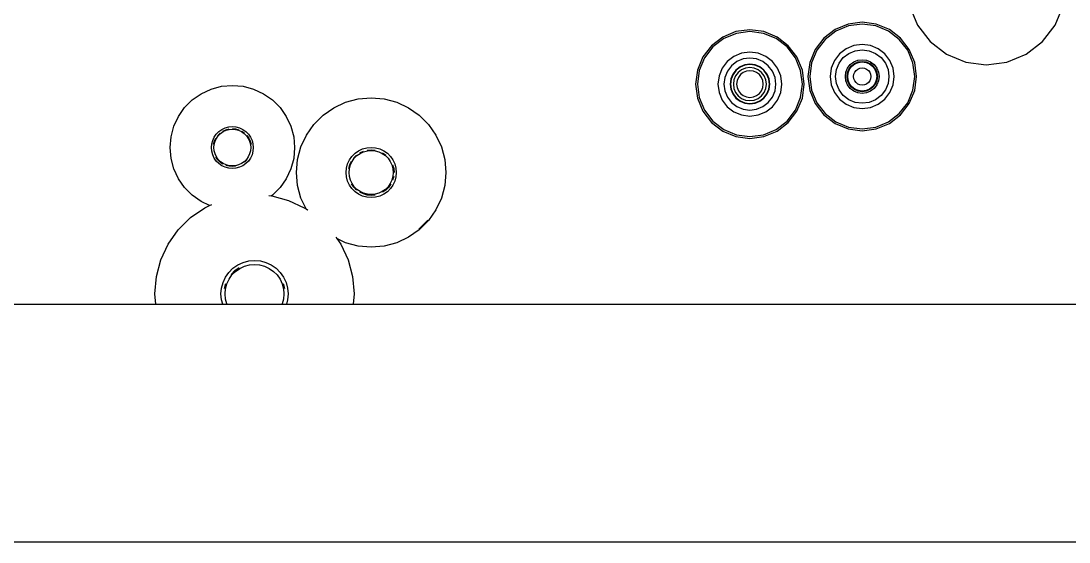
# Model space of a CAD drawing. Header units: metres. Extents: x 217 to 1422, y -179 to 129.
# Drawn here: x 470.25 to 470.911, y 60.203 to 60.531 of the extents above; entities that cross this region are included whole.
import ezdxf

# ---------------------------------------------------------------- set-up
doc = ezdxf.new("R2010")
doc.units = ezdxf.units.M
doc.header["$LTSCALE"] = 0.5
doc.header["$MEASUREMENT"] = 0
doc.layers.add('+1', color=255, linetype='Continuous')

# ---------------------------------------------------------------- blocks, each defined once
blk = doc.blocks.new('Chemistry Lab table pl')
at = {"layer": '+1', "transparency": 33554687}
for p, q in [((5.85081, 4.17344), (6.7519, 4.17344)), ((6.43554, 4.02344), (5.85081, 4.02344)), ((6.43498, 4.01699), (6.43554, 4.02344)), ((6.4777, 4.02344), (6.43554, 4.02344)), ((6.47696, 4.02066), (6.4777, 4.02344)), ((6.48036, 4.02344), (6.4777, 4.02344)), ((6.47948, 4.02022), (6.48032, 4.02334)), ((6.48032, 4.02334), (6.48036, 4.02344)), ((6.51516, 4.02344), (6.48036, 4.02344)), ((6.51516, 4.02344), (6.5152, 4.02334)), ((6.51781, 4.02344), (6.51516, 4.02344)), ((6.5152, 4.02334), (6.51604, 4.02022)), ((6.51781, 4.02344), (6.51856, 4.02066)), ((6.55998, 4.02344), (6.51781, 4.02344)), ((6.55998, 4.02344), (6.56054, 4.01699)), ((6.7519, 4.02344), (6.55998, 4.02344)), ((6.43593, 4.00609), (6.43498, 4.01699)), ((6.47664, 4.01699), (6.47696, 4.02066)), ((6.47696, 4.01333), (6.47664, 4.01699)), ((6.4792, 4.01699), (6.47948, 4.02022)), ((6.47948, 4.01377), (6.4792, 4.01699)), ((6.51604, 4.02022), (6.51632, 4.01699)), ((6.51632, 4.01699), (6.51604, 4.01377)), ((6.51856, 4.02066), (6.51888, 4.01699)), ((6.51888, 4.01699), (6.51856, 4.01333)), ((6.56054, 4.01699), (6.55959, 4.00609)), ((6.47791, 4.00977), (6.47696, 4.01333)), ((6.47947, 4.00643), (6.47791, 4.00977)), ((6.47972, 4.01043), (6.47885, 4.01366)), ((6.48032, 4.01065), (6.47948, 4.01377)), ((6.48169, 4.00771), (6.48032, 4.01065)), ((6.5152, 4.01065), (6.51383, 4.00771)), ((6.51604, 4.01377), (6.5152, 4.01065)), ((6.51667, 4.01366), (6.5158, 4.01043)), ((6.51761, 4.00977), (6.51605, 4.00643)), ((6.51856, 4.01333), (6.51761, 4.00977)), ((6.43876, 3.99552), (6.43593, 4.00609)), ((6.48158, 4.00342), (6.47947, 4.00643)), ((6.48418, 4.00081), (6.48158, 4.00342)), ((6.48354, 4.00506), (6.48169, 4.00771)), ((6.48583, 4.00278), (6.48354, 4.00506)), ((6.48848, 4.00092), (6.48583, 4.00278)), ((6.50969, 4.00278), (6.50704, 4.00092)), ((6.51198, 4.00506), (6.50969, 4.00278)), ((6.51247, 4.00465), (6.5101, 4.00229)), ((6.51394, 4.00342), (6.51134, 4.00081)), ((6.51383, 4.00771), (6.51198, 4.00506)), ((6.51605, 4.00643), (6.51394, 4.00342)), ((6.55959, 4.00609), (6.55676, 3.99552)), ((6.4872, 3.9987), (6.48418, 4.00081)), ((6.49054, 3.99715), (6.4872, 3.9987)), ((6.49141, 3.99955), (6.48848, 4.00092)), ((6.49409, 3.99619), (6.49054, 3.99715)), ((6.49454, 3.99872), (6.49141, 3.99955)), ((6.49776, 3.99587), (6.49409, 3.99619)), ((6.49776, 3.99843), (6.49454, 3.99872)), ((6.50098, 3.99872), (6.49776, 3.99843)), ((6.50143, 3.99619), (6.49776, 3.99587)), ((6.50411, 3.99955), (6.50098, 3.99872)), ((6.50498, 3.99715), (6.50143, 3.99619)), ((6.50704, 4.00092), (6.50411, 3.99955)), ((6.50832, 3.9987), (6.50498, 3.99715)), ((6.5101, 4.00229), (6.50736, 4.00037)), ((6.51134, 4.00081), (6.50832, 3.9987)), ((6.44339, 3.9856), (6.43876, 3.99552)), ((6.55676, 3.99552), (6.55213, 3.9856)), ((6.40069, 3.98122), (6.40813, 3.98469)), ((6.40813, 3.98469), (6.41605, 3.98682)), ((6.41605, 3.98682), (6.42423, 3.98753)), ((6.42423, 3.98753), (6.43241, 3.98682)), ((6.43241, 3.98682), (6.44033, 3.98469)), ((6.44033, 3.98469), (6.44581, 3.98214)), ((6.44581, 3.98214), (6.44339, 3.9856)), ((6.55213, 3.9856), (6.54585, 3.97664)), ((6.38816, 3.97071), (6.39396, 3.97652)), ((6.38853, 3.9704), (6.39427, 3.97615)), ((6.39396, 3.97652), (6.40069, 3.98122)), ((6.44651, 3.98114), (6.44581, 3.98214)), ((6.54585, 3.97664), (6.53812, 3.9689)), ((6.38345, 3.96399), (6.38816, 3.97071)), ((6.37998, 3.95655), (6.38345, 3.96399)), ((6.46443, 3.96398), (6.46412, 3.96419)), ((6.46443, 3.96398), (6.46459, 3.96375)), ((6.4653, 3.96337), (6.46443, 3.96398)), ((6.4653, 3.96337), (6.46848, 3.95655)), ((6.46637, 3.96262), (6.4653, 3.96337)), ((6.53812, 3.9689), (6.52915, 3.96262)), ((6.37786, 3.94862), (6.37998, 3.95655)), ((6.42148, 3.95605), (6.42423, 3.95629)), ((6.42423, 3.95629), (6.42698, 3.95605)), ((6.47629, 3.958), (6.46637, 3.96262)), ((6.46848, 3.95655), (6.4706, 3.94862)), ((6.48686, 3.95516), (6.47629, 3.958)), ((6.52606, 3.96118), (6.52468, 3.96054)), ((6.52915, 3.96262), (6.52606, 3.96118)), ((6.52606, 3.96118), (6.53134, 3.95872)), ((6.53134, 3.95872), (6.53695, 3.9548)), ((6.41051, 3.94837), (6.4121, 3.95063)), ((6.41176, 3.94765), (6.4132, 3.9497)), ((6.4121, 3.95063), (6.41405, 3.95258)), ((6.4132, 3.9497), (6.41497, 3.95148)), ((6.41357, 3.94939), (6.41528, 3.95111)), ((6.41405, 3.95258), (6.41631, 3.95416)), ((6.41497, 3.95148), (6.41703, 3.95292)), ((6.41528, 3.95111), (6.41727, 3.9525)), ((6.41631, 3.95416), (6.41881, 3.95533)), ((6.41727, 3.9525), (6.41947, 3.95353)), ((6.41881, 3.95533), (6.42148, 3.95605)), ((6.41947, 3.95353), (6.42181, 3.95415)), ((6.42173, 3.95463), (6.42423, 3.95485)), ((6.42181, 3.95415), (6.42423, 3.95437)), ((6.42423, 3.95485), (6.42673, 3.95463)), ((6.42423, 3.95437), (6.42665, 3.95415)), ((6.42665, 3.95415), (6.42899, 3.95353)), ((6.42673, 3.95463), (6.42916, 3.95398)), ((6.42698, 3.95605), (6.42965, 3.95533)), ((6.42899, 3.95353), (6.43119, 3.9525)), ((6.42916, 3.95398), (6.43143, 3.95292)), ((6.42965, 3.95533), (6.43215, 3.95416)), ((6.43119, 3.9525), (6.43318, 3.95111)), ((6.43215, 3.95416), (6.43441, 3.95258)), ((6.43318, 3.95111), (6.43489, 3.94939)), ((6.43349, 3.95148), (6.43526, 3.9497)), ((6.43441, 3.95258), (6.43636, 3.95063)), ((6.43526, 3.9497), (6.4367, 3.94765)), ((6.43636, 3.95063), (6.43795, 3.94837)), ((6.47774, 3.94436), (6.48166, 3.94996)), ((6.48166, 3.94996), (6.4865, 3.9548)), ((6.4865, 3.9548), (6.48701, 3.95515)), ((6.48701, 3.95515), (6.48686, 3.95516)), ((6.4888, 3.95499), (6.48701, 3.95515)), ((6.53695, 3.9548), (6.54178, 3.94996)), ((6.54178, 3.94996), (6.5457, 3.94436)), ((6.37714, 3.94045), (6.37786, 3.94862)), ((6.40839, 3.94045), (6.40863, 3.9432)), ((6.40863, 3.9432), (6.40935, 3.94586)), ((6.40935, 3.94586), (6.41051, 3.94837)), ((6.41005, 3.94295), (6.4107, 3.94537)), ((6.41052, 3.94286), (6.41115, 3.94521)), ((6.41115, 3.94521), (6.41217, 3.94741)), ((6.41217, 3.94741), (6.41357, 3.94939)), ((6.43489, 3.94939), (6.43629, 3.94741)), ((6.43629, 3.94741), (6.43731, 3.94521)), ((6.43731, 3.94521), (6.43794, 3.94286)), ((6.43795, 3.94837), (6.43911, 3.94586)), ((6.43911, 3.94586), (6.43983, 3.9432)), ((6.43983, 3.9432), (6.44007, 3.94045)), ((6.4706, 3.94862), (6.47132, 3.94045)), ((6.47485, 3.93816), (6.47774, 3.94436)), ((6.5457, 3.94436), (6.5486, 3.93816)), ((6.37786, 3.93227), (6.37714, 3.94045)), ((6.40863, 3.9377), (6.40839, 3.94045)), ((6.40935, 3.93503), (6.40863, 3.9377)), ((6.41005, 3.93795), (6.40983, 3.94045)), ((6.4107, 3.93552), (6.41005, 3.93795)), ((6.41031, 3.94045), (6.41052, 3.94286)), ((6.41052, 3.93803), (6.41031, 3.94045)), ((6.41115, 3.93569), (6.41052, 3.93803)), ((6.43794, 3.93803), (6.43731, 3.93569)), ((6.43841, 3.93795), (6.43776, 3.93552)), ((6.43794, 3.94286), (6.43815, 3.94045)), ((6.43815, 3.94045), (6.43794, 3.93803)), ((6.43983, 3.9377), (6.43911, 3.93503)), ((6.44007, 3.94045), (6.43983, 3.9377)), ((6.47132, 3.94045), (6.4706, 3.93227)), ((6.47308, 3.93155), (6.47485, 3.93816)), ((6.50512, 3.93617), (6.50721, 3.93714)), ((6.50721, 3.93714), (6.50943, 3.93774)), ((6.50943, 3.93774), (6.51172, 3.93794)), ((6.50964, 3.93655), (6.51172, 3.93674)), ((6.51172, 3.93794), (6.51402, 3.93774)), ((6.51172, 3.93674), (6.51381, 3.93655)), ((6.51381, 3.93655), (6.51583, 3.93601)), ((6.51402, 3.93774), (6.51624, 3.93714)), ((6.51624, 3.93714), (6.51832, 3.93617)), ((6.5486, 3.93816), (6.55037, 3.93155)), ((6.37998, 3.92434), (6.37786, 3.93227)), ((6.41051, 3.93253), (6.40935, 3.93503)), ((6.4121, 3.93026), (6.41051, 3.93253)), ((6.41217, 3.93349), (6.41115, 3.93569)), ((6.41405, 3.92831), (6.4121, 3.93026)), ((6.41357, 3.9315), (6.41217, 3.93349)), ((6.41528, 3.92978), (6.41357, 3.9315)), ((6.43489, 3.9315), (6.43318, 3.92978)), ((6.43526, 3.93119), (6.43349, 3.92941)), ((6.43636, 3.93026), (6.43441, 3.92831)), ((6.43629, 3.93349), (6.43489, 3.9315)), ((6.43731, 3.93569), (6.43629, 3.93349)), ((6.43795, 3.93253), (6.43636, 3.93026)), ((6.43776, 3.93552), (6.4367, 3.93325)), ((6.43911, 3.93503), (6.43795, 3.93253)), ((6.4706, 3.93227), (6.46848, 3.92434)), ((6.47248, 3.92474), (6.47308, 3.93155)), ((6.49932, 3.92925), (6.50029, 3.93134)), ((6.50029, 3.93134), (6.50161, 3.93322)), ((6.50082, 3.9287), (6.50168, 3.93054)), ((6.50161, 3.93322), (6.50324, 3.93485)), ((6.50168, 3.93054), (6.50284, 3.93219)), ((6.50253, 3.93245), (6.50401, 3.93393)), ((6.50284, 3.93219), (6.50427, 3.93362)), ((6.50324, 3.93485), (6.50512, 3.93617)), ((6.50427, 3.93362), (6.50592, 3.93478)), ((6.50592, 3.93478), (6.50776, 3.93564)), ((6.50776, 3.93564), (6.50971, 3.93616)), ((6.50971, 3.93616), (6.51172, 3.93634)), ((6.51172, 3.93634), (6.51374, 3.93616)), ((6.51374, 3.93616), (6.51569, 3.93564)), ((6.51569, 3.93564), (6.51752, 3.93478)), ((6.51752, 3.93478), (6.51918, 3.93362)), ((6.51772, 3.93513), (6.51944, 3.93393)), ((6.51832, 3.93617), (6.52021, 3.93485)), ((6.51918, 3.93362), (6.52061, 3.93219)), ((6.51944, 3.93393), (6.52092, 3.93245)), ((6.52021, 3.93485), (6.52183, 3.93322)), ((6.52061, 3.93219), (6.52177, 3.93054)), ((6.52092, 3.93245), (6.52212, 3.93074)), ((6.52177, 3.93054), (6.52262, 3.9287)), ((6.52183, 3.93322), (6.52315, 3.93134)), ((6.52315, 3.93134), (6.52413, 3.92925)), ((6.55037, 3.93155), (6.55096, 3.92474)), ((6.38345, 3.9169), (6.37998, 3.92434)), ((6.41631, 3.92673), (6.41405, 3.92831)), ((6.41703, 3.92798), (6.41497, 3.92941)), ((6.41727, 3.92839), (6.41528, 3.92978)), ((6.41881, 3.92556), (6.41631, 3.92673)), ((6.41947, 3.92737), (6.41727, 3.92839)), ((6.42148, 3.92485), (6.41881, 3.92556)), ((6.42181, 3.92674), (6.41947, 3.92737)), ((6.42423, 3.92461), (6.42148, 3.92485)), ((6.42423, 3.92605), (6.42173, 3.92626)), ((6.42423, 3.92653), (6.42181, 3.92674)), ((6.42665, 3.92674), (6.42423, 3.92653)), ((6.42673, 3.92626), (6.42423, 3.92605)), ((6.42698, 3.92485), (6.42423, 3.92461)), ((6.42899, 3.92737), (6.42665, 3.92674)), ((6.42965, 3.92556), (6.42698, 3.92485)), ((6.43119, 3.92839), (6.42899, 3.92737)), ((6.43143, 3.92798), (6.42916, 3.92691)), ((6.43215, 3.92673), (6.42965, 3.92556)), ((6.43318, 3.92978), (6.43119, 3.92839)), ((6.43441, 3.92831), (6.43215, 3.92673)), ((6.46848, 3.92434), (6.46501, 3.9169)), ((6.47308, 3.91792), (6.47248, 3.92474)), ((6.49852, 3.92474), (6.49872, 3.92703)), ((6.49872, 3.92244), (6.49852, 3.92474)), ((6.49872, 3.92703), (6.49932, 3.92925)), ((6.50012, 3.92474), (6.5003, 3.92675)), ((6.5003, 3.92272), (6.50012, 3.92474)), ((6.5003, 3.92675), (6.50082, 3.9287)), ((6.52262, 3.9287), (6.52315, 3.92675)), ((6.52315, 3.92675), (6.52332, 3.92474)), ((6.52332, 3.92474), (6.52315, 3.92272)), ((6.52413, 3.92925), (6.52472, 3.92703)), ((6.52472, 3.92703), (6.52492, 3.92474)), ((6.52492, 3.92474), (6.52472, 3.92244)), ((6.55096, 3.92474), (6.55037, 3.91792)), ((6.1767, 3.91775), (6.16845, 3.91433)), ((6.177, 3.91663), (6.16903, 3.91333)), ((6.18556, 3.91892), (6.1767, 3.91775)), ((6.18556, 3.91776), (6.177, 3.91663)), ((6.19442, 3.91775), (6.18556, 3.91892)), ((6.19412, 3.91663), (6.18556, 3.91776)), ((6.2021, 3.91333), (6.19412, 3.91663)), ((6.20267, 3.91433), (6.19442, 3.91775)), ((6.38816, 3.91018), (6.38345, 3.9169)), ((6.46501, 3.9169), (6.4603, 3.91018)), ((6.47485, 3.91132), (6.47308, 3.91792)), ((6.49932, 3.92022), (6.49872, 3.92244)), ((6.50029, 3.91814), (6.49932, 3.92022)), ((6.50045, 3.92063), (6.49991, 3.92265)), ((6.50161, 3.91625), (6.50029, 3.91814)), ((6.50082, 3.92077), (6.5003, 3.92272)), ((6.50133, 3.91874), (6.50045, 3.92063)), ((6.50168, 3.91894), (6.50082, 3.92077)), ((6.50253, 3.91702), (6.50133, 3.91874)), ((6.50284, 3.91728), (6.50168, 3.91894)), ((6.50427, 3.91585), (6.50284, 3.91728)), ((6.52061, 3.91728), (6.51918, 3.91585)), ((6.52092, 3.91702), (6.51944, 3.91554)), ((6.52177, 3.91894), (6.52061, 3.91728)), ((6.52262, 3.92077), (6.52177, 3.91894)), ((6.52315, 3.91814), (6.52183, 3.91625)), ((6.523, 3.92063), (6.52212, 3.91874)), ((6.52315, 3.92272), (6.52262, 3.92077)), ((6.52354, 3.92265), (6.523, 3.92063)), ((6.52413, 3.92022), (6.52315, 3.91814)), ((6.52472, 3.92244), (6.52413, 3.92022)), ((6.55037, 3.91792), (6.5486, 3.91132)), ((6.10593, 3.91298), (6.09768, 3.90956)), ((6.10623, 3.91187), (6.09825, 3.90856)), ((6.11479, 3.91415), (6.10593, 3.91298)), ((6.11479, 3.91299), (6.10623, 3.91187)), ((6.12365, 3.91298), (6.11479, 3.91415)), ((6.12335, 3.91187), (6.11479, 3.91299)), ((6.13132, 3.90856), (6.12335, 3.91187)), ((6.1319, 3.90956), (6.12365, 3.91298)), ((6.16845, 3.91433), (6.16136, 3.90889)), ((6.16903, 3.91333), (6.16218, 3.90808)), ((6.20894, 3.90808), (6.2021, 3.91333)), ((6.20976, 3.90889), (6.20267, 3.91433)), ((6.39396, 3.90438), (6.38816, 3.91018)), ((6.4603, 3.91018), (6.4545, 3.90438)), ((6.47774, 3.90512), (6.47485, 3.91132)), ((6.50324, 3.91462), (6.50161, 3.91625)), ((6.50512, 3.9133), (6.50324, 3.91462)), ((6.50572, 3.91434), (6.50401, 3.91554)), ((6.50592, 3.91469), (6.50427, 3.91585)), ((6.50721, 3.91233), (6.50512, 3.9133)), ((6.50776, 3.91384), (6.50592, 3.91469)), ((6.50943, 3.91174), (6.50721, 3.91233)), ((6.50964, 3.91292), (6.50762, 3.91346)), ((6.50971, 3.91331), (6.50776, 3.91384)), ((6.51172, 3.91154), (6.50943, 3.91174)), ((6.51172, 3.91274), (6.50964, 3.91292)), ((6.51172, 3.91314), (6.50971, 3.91331)), ((6.51374, 3.91331), (6.51172, 3.91314)), ((6.51402, 3.91174), (6.51172, 3.91154)), ((6.51569, 3.91384), (6.51374, 3.91331)), ((6.51583, 3.91346), (6.51381, 3.91292)), ((6.51624, 3.91233), (6.51402, 3.91174)), ((6.51752, 3.91469), (6.51569, 3.91384)), ((6.51772, 3.91434), (6.51583, 3.91346)), ((6.51832, 3.9133), (6.51624, 3.91233)), ((6.51918, 3.91585), (6.51752, 3.91469)), ((6.52021, 3.91462), (6.51832, 3.9133)), ((6.52183, 3.91625), (6.52021, 3.91462)), ((6.5486, 3.91132), (6.5457, 3.90512)), ((6.09059, 3.90412), (6.08515, 3.89704)), ((6.09768, 3.90956), (6.09059, 3.90412)), ((6.09825, 3.90856), (6.09141, 3.90331)), ((6.13817, 3.90331), (6.13132, 3.90856)), ((6.13899, 3.90412), (6.1319, 3.90956)), ((6.14443, 3.89704), (6.13899, 3.90412)), ((6.16136, 3.90889), (6.15592, 3.9018)), ((6.16218, 3.90808), (6.15692, 3.90123)), ((6.18034, 3.90418), (6.17548, 3.90216)), ((6.18556, 3.90486), (6.18034, 3.90418)), ((6.19078, 3.90418), (6.18556, 3.90486)), ((6.19565, 3.90216), (6.19078, 3.90418)), ((6.2142, 3.90123), (6.20894, 3.90808)), ((6.2152, 3.9018), (6.20976, 3.90889)), ((6.40069, 3.89967), (6.39396, 3.90438)), ((6.4545, 3.90438), (6.44777, 3.89967)), ((6.48166, 3.89951), (6.47774, 3.90512)), ((6.5457, 3.90512), (6.54178, 3.89951)), ((6.08515, 3.89704), (6.08173, 3.88878)), ((6.09141, 3.90331), (6.08615, 3.89646)), ((6.1047, 3.89739), (6.10053, 3.89419)), ((6.10957, 3.89941), (6.1047, 3.89739)), ((6.11479, 3.9001), (6.10957, 3.89941)), ((6.12001, 3.89941), (6.11479, 3.9001)), ((6.12487, 3.89739), (6.12001, 3.89941)), ((6.12905, 3.89419), (6.12487, 3.89739)), ((6.14342, 3.89646), (6.13817, 3.90331)), ((6.14784, 3.88878), (6.14443, 3.89704)), ((6.15592, 3.9018), (6.1525, 3.89355)), ((6.15692, 3.90123), (6.15362, 3.89325)), ((6.1713, 3.89896), (6.16809, 3.89478)), ((6.17548, 3.90216), (6.1713, 3.89896)), ((6.17736, 3.89889), (6.17397, 3.89629)), ((6.18132, 3.90053), (6.17736, 3.89889)), ((6.18556, 3.90109), (6.18132, 3.90053)), ((6.18556, 3.89715), (6.18234, 3.89673)), ((6.18556, 3.89697), (6.18238, 3.89655)), ((6.18981, 3.90053), (6.18556, 3.90109)), ((6.18879, 3.89673), (6.18556, 3.89715)), ((6.18874, 3.89655), (6.18556, 3.89697)), ((6.19376, 3.89889), (6.18981, 3.90053)), ((6.19716, 3.89629), (6.19376, 3.89889)), ((6.19982, 3.89896), (6.19565, 3.90216)), ((6.20303, 3.89478), (6.19982, 3.89896)), ((6.2175, 3.89325), (6.2142, 3.90123)), ((6.21862, 3.89355), (6.2152, 3.9018)), ((6.40813, 3.8962), (6.40069, 3.89967)), ((6.44777, 3.89967), (6.44033, 3.8962)), ((6.4865, 3.89468), (6.48166, 3.89951)), ((6.54178, 3.89951), (6.53695, 3.89468)), ((6.08615, 3.89646), (6.08285, 3.88848)), ((6.10053, 3.89419), (6.09732, 3.89001)), ((6.10018, 3.88836), (6.10286, 3.89185)), ((6.10286, 3.89185), (6.10636, 3.89453)), ((6.10636, 3.89453), (6.11042, 3.89622)), ((6.11042, 3.89622), (6.11479, 3.89679)), ((6.11204, 3.89018), (6.11479, 3.89054)), ((6.11479, 3.89679), (6.11915, 3.89622)), ((6.11479, 3.89054), (6.11754, 3.89018)), ((6.11915, 3.89622), (6.12322, 3.89453)), ((6.12322, 3.89453), (6.12671, 3.89185)), ((6.12671, 3.89185), (6.12939, 3.88836)), ((6.13226, 3.89001), (6.12905, 3.89419)), ((6.14673, 3.88848), (6.14342, 3.89646)), ((6.1525, 3.89355), (6.15134, 3.88469)), ((6.15362, 3.89325), (6.15249, 3.88469)), ((6.16809, 3.89478), (6.16608, 3.88991)), ((6.17136, 3.89289), (6.16972, 3.88894)), ((6.17397, 3.89629), (6.17136, 3.89289)), ((6.17477, 3.89092), (6.17353, 3.88792)), ((6.17493, 3.89083), (6.1737, 3.88787)), ((6.17675, 3.8935), (6.17477, 3.89092)), ((6.17688, 3.89338), (6.17493, 3.89083)), ((6.17819, 3.89207), (6.17653, 3.88991)), ((6.17933, 3.89548), (6.17675, 3.8935)), ((6.17942, 3.89533), (6.17688, 3.89338)), ((6.18035, 3.89372), (6.17819, 3.89207)), ((6.17962, 3.89064), (6.17828, 3.8889)), ((6.18234, 3.89673), (6.17933, 3.89548)), ((6.18238, 3.89655), (6.17942, 3.89533)), ((6.18136, 3.89197), (6.17962, 3.89064)), ((6.18286, 3.89476), (6.18035, 3.89372)), ((6.18339, 3.89281), (6.18136, 3.89197)), ((6.18556, 3.89512), (6.18286, 3.89476)), ((6.18556, 3.8931), (6.18339, 3.89281)), ((6.18826, 3.89476), (6.18556, 3.89512)), ((6.18774, 3.89281), (6.18556, 3.8931)), ((6.18976, 3.89197), (6.18774, 3.89281)), ((6.19077, 3.89372), (6.18826, 3.89476)), ((6.1917, 3.89533), (6.18874, 3.89655)), ((6.19179, 3.89548), (6.18879, 3.89673)), ((6.19151, 3.89064), (6.18976, 3.89197)), ((6.19293, 3.89207), (6.19077, 3.89372)), ((6.19284, 3.8889), (6.19151, 3.89064)), ((6.19424, 3.89338), (6.1917, 3.89533)), ((6.19437, 3.8935), (6.19179, 3.89548)), ((6.19459, 3.88991), (6.19293, 3.89207)), ((6.1962, 3.89083), (6.19424, 3.89338)), ((6.19635, 3.89092), (6.19437, 3.8935)), ((6.19742, 3.88787), (6.1962, 3.89083)), ((6.1976, 3.88792), (6.19635, 3.89092)), ((6.19976, 3.89289), (6.19716, 3.89629)), ((6.2014, 3.88894), (6.19976, 3.89289)), ((6.20504, 3.88991), (6.20303, 3.89478)), ((6.21863, 3.88469), (6.2175, 3.89325)), ((6.21978, 3.88469), (6.21862, 3.89355)), ((6.41605, 3.89407), (6.40813, 3.8962)), ((6.42423, 3.89336), (6.41605, 3.89407)), ((6.43241, 3.89407), (6.42423, 3.89336)), ((6.44033, 3.8962), (6.43241, 3.89407)), ((6.4921, 3.89075), (6.4865, 3.89468)), ((6.4983, 3.88786), (6.4921, 3.89075)), ((6.53134, 3.89075), (6.52514, 3.88786)), ((6.53695, 3.89468), (6.53134, 3.89075)), ((6.08173, 3.88878), (6.08056, 3.87993)), ((6.08285, 3.88848), (6.08172, 3.87993)), ((6.0953, 3.88515), (6.09462, 3.87993)), ((6.09732, 3.89001), (6.0953, 3.88515)), ((6.09792, 3.87993), (6.0985, 3.88429)), ((6.0985, 3.88429), (6.10018, 3.88836)), ((6.10453, 3.88267), (6.10559, 3.88523)), ((6.10555, 3.8824), (6.10651, 3.88471)), ((6.10559, 3.88523), (6.10728, 3.88743)), ((6.10593, 3.8823), (6.10685, 3.88451)), ((6.10651, 3.88471), (6.10803, 3.88669)), ((6.10685, 3.88451), (6.10831, 3.88641)), ((6.10728, 3.88743), (6.10948, 3.88912)), ((6.10803, 3.88669), (6.11001, 3.88821)), ((6.10831, 3.88641), (6.1102, 3.88787)), ((6.10948, 3.88912), (6.11204, 3.89018)), ((6.11001, 3.88821), (6.11231, 3.88916)), ((6.11005, 3.88266), (6.11092, 3.8838)), ((6.1102, 3.88787), (6.11241, 3.88878)), ((6.11092, 3.8838), (6.11205, 3.88467)), ((6.11205, 3.88467), (6.11337, 3.88521)), ((6.11231, 3.88916), (6.11479, 3.88949)), ((6.11241, 3.88878), (6.11479, 3.88909)), ((6.11337, 3.88521), (6.11479, 3.8854)), ((6.11479, 3.88949), (6.11726, 3.88916)), ((6.11479, 3.88909), (6.11716, 3.88878)), ((6.11479, 3.8854), (6.1162, 3.88521)), ((6.1162, 3.88521), (6.11752, 3.88467)), ((6.11716, 3.88878), (6.11937, 3.88787)), ((6.11726, 3.88916), (6.11957, 3.88821)), ((6.11752, 3.88467), (6.11866, 3.8838)), ((6.11754, 3.89018), (6.1201, 3.88912)), ((6.11866, 3.8838), (6.11953, 3.88266)), ((6.11937, 3.88787), (6.12127, 3.88641)), ((6.11957, 3.88821), (6.12155, 3.88669)), ((6.1201, 3.88912), (6.1223, 3.88743)), ((6.12127, 3.88641), (6.12273, 3.88451)), ((6.12155, 3.88669), (6.12307, 3.88471)), ((6.1223, 3.88743), (6.12398, 3.88523)), ((6.12273, 3.88451), (6.12364, 3.8823)), ((6.12307, 3.88471), (6.12402, 3.8824)), ((6.12398, 3.88523), (6.12504, 3.88267)), ((6.12939, 3.88836), (6.13108, 3.88429)), ((6.13108, 3.88429), (6.13165, 3.87993)), ((6.13427, 3.88515), (6.13226, 3.89001)), ((6.13496, 3.87993), (6.13427, 3.88515)), ((6.14785, 3.87993), (6.14673, 3.88848)), ((6.14901, 3.87993), (6.14784, 3.88878)), ((6.15134, 3.88469), (6.1525, 3.87584)), ((6.15249, 3.88469), (6.15362, 3.87613)), ((6.16608, 3.88991), (6.16539, 3.88469)), ((6.16539, 3.88469), (6.16608, 3.87947)), ((6.16972, 3.88894), (6.16916, 3.88469)), ((6.16916, 3.88469), (6.16972, 3.88045)), ((6.17353, 3.88792), (6.1731, 3.88469)), ((6.1731, 3.88469), (6.17353, 3.88147)), ((6.1737, 3.88787), (6.17328, 3.88469)), ((6.17328, 3.88469), (6.1737, 3.88152)), ((6.17549, 3.88739), (6.17514, 3.88469)), ((6.17514, 3.88469), (6.17549, 3.88199)), ((6.17653, 3.88991), (6.17549, 3.88739)), ((6.17744, 3.88687), (6.17716, 3.88469)), ((6.17716, 3.88469), (6.17744, 3.88252)), ((6.17828, 3.8889), (6.17744, 3.88687)), ((6.19368, 3.88687), (6.19284, 3.8889)), ((6.19397, 3.88469), (6.19368, 3.88687)), ((6.19368, 3.88252), (6.19397, 3.88469)), ((6.19563, 3.88739), (6.19459, 3.88991)), ((6.19599, 3.88469), (6.19563, 3.88739)), ((6.19563, 3.88199), (6.19599, 3.88469)), ((6.19784, 3.88469), (6.19742, 3.88787)), ((6.19742, 3.88152), (6.19784, 3.88469)), ((6.19802, 3.88469), (6.1976, 3.88792)), ((6.1976, 3.88147), (6.19802, 3.88469)), ((6.20196, 3.88469), (6.2014, 3.88894)), ((6.2014, 3.88045), (6.20196, 3.88469)), ((6.20573, 3.88469), (6.20504, 3.88991)), ((6.20504, 3.87947), (6.20573, 3.88469)), ((6.2175, 3.87613), (6.21863, 3.88469)), ((6.21862, 3.87584), (6.21978, 3.88469)), ((6.50491, 3.88609), (6.4983, 3.88786)), ((6.51172, 3.8855), (6.50491, 3.88609)), ((6.51854, 3.88609), (6.51172, 3.8855)), ((6.52514, 3.88786), (6.51854, 3.88609)), ((6.08056, 3.87993), (6.08173, 3.87107)), ((6.08172, 3.87993), (6.08285, 3.87137)), ((6.09462, 3.87993), (6.0953, 3.87471)), ((6.0985, 3.87556), (6.09792, 3.87993)), ((6.10417, 3.87993), (6.10453, 3.88267)), ((6.10453, 3.87718), (6.10417, 3.87993)), ((6.10559, 3.87462), (6.10453, 3.87718)), ((6.10523, 3.87993), (6.10555, 3.8824)), ((6.10555, 3.87745), (6.10523, 3.87993)), ((6.10651, 3.87514), (6.10555, 3.87745)), ((6.10562, 3.87993), (6.10593, 3.8823)), ((6.10593, 3.87755), (6.10562, 3.87993)), ((6.10685, 3.87534), (6.10593, 3.87755)), ((6.10931, 3.87993), (6.1095, 3.88134)), ((6.1095, 3.87851), (6.10931, 3.87993)), ((6.1095, 3.88134), (6.11005, 3.88266)), ((6.11005, 3.87719), (6.1095, 3.87851)), ((6.11092, 3.87606), (6.11005, 3.87719)), ((6.11953, 3.87719), (6.11866, 3.87606)), ((6.11953, 3.88266), (6.12007, 3.88134)), ((6.12007, 3.87851), (6.11953, 3.87719)), ((6.12007, 3.88134), (6.12026, 3.87993)), ((6.12026, 3.87993), (6.12007, 3.87851)), ((6.12364, 3.87755), (6.12273, 3.87534)), ((6.12402, 3.87745), (6.12307, 3.87514)), ((6.12364, 3.8823), (6.12396, 3.87993)), ((6.12396, 3.87993), (6.12364, 3.87755)), ((6.12504, 3.87718), (6.12398, 3.87462)), ((6.12402, 3.8824), (6.12435, 3.87993)), ((6.12435, 3.87993), (6.12402, 3.87745)), ((6.12504, 3.88267), (6.12541, 3.87993)), ((6.12541, 3.87993), (6.12504, 3.87718)), ((6.13165, 3.87993), (6.13108, 3.87556)), ((6.13427, 3.87471), (6.13496, 3.87993)), ((6.14673, 3.87137), (6.14785, 3.87993)), ((6.14784, 3.87107), (6.14901, 3.87993)), ((6.16608, 3.87947), (6.16809, 3.87461)), ((6.16972, 3.88045), (6.17136, 3.87649)), ((6.17353, 3.88147), (6.17477, 3.87846)), ((6.1737, 3.88152), (6.17493, 3.87855)), ((6.17477, 3.87846), (6.17675, 3.87588)), ((6.17493, 3.87855), (6.17688, 3.87601)), ((6.17549, 3.88199), (6.17653, 3.87948)), ((6.17653, 3.87948), (6.17819, 3.87732)), ((6.17744, 3.88252), (6.17828, 3.88049)), ((6.17819, 3.87732), (6.18035, 3.87566)), ((6.17828, 3.88049), (6.17962, 3.87875)), ((6.17962, 3.87875), (6.18136, 3.87741)), ((6.18136, 3.87741), (6.18339, 3.87657)), ((6.18774, 3.87657), (6.18976, 3.87741)), ((6.18976, 3.87741), (6.19151, 3.87875)), ((6.19077, 3.87566), (6.19293, 3.87732)), ((6.19151, 3.87875), (6.19284, 3.88049)), ((6.19284, 3.88049), (6.19368, 3.88252)), ((6.19293, 3.87732), (6.19459, 3.87948)), ((6.19424, 3.87601), (6.1962, 3.87855)), ((6.19437, 3.87588), (6.19635, 3.87846)), ((6.19459, 3.87948), (6.19563, 3.88199)), ((6.1962, 3.87855), (6.19742, 3.88152)), ((6.19635, 3.87846), (6.1976, 3.88147)), ((6.19976, 3.87649), (6.2014, 3.88045)), ((6.20303, 3.87461), (6.20504, 3.87947)), ((6.02362, 3.87091), (6.01153, 3.8659)), ((6.03659, 3.87262), (6.02362, 3.87091)), ((6.04957, 3.87091), (6.03659, 3.87262)), ((6.06166, 3.8659), (6.04957, 3.87091)), ((6.08173, 3.87107), (6.08515, 3.86281)), ((6.08285, 3.87137), (6.08615, 3.86339)), ((6.0953, 3.87471), (6.09732, 3.86984)), ((6.10018, 3.87149), (6.0985, 3.87556)), ((6.10286, 3.868), (6.10018, 3.87149)), ((6.10728, 3.87242), (6.10559, 3.87462)), ((6.10803, 3.87316), (6.10651, 3.87514)), ((6.10831, 3.87344), (6.10685, 3.87534)), ((6.10948, 3.87073), (6.10728, 3.87242)), ((6.10954, 3.87084), (6.10737, 3.87251)), ((6.11001, 3.87165), (6.10803, 3.87316)), ((6.1102, 3.87199), (6.10831, 3.87344)), ((6.11204, 3.86967), (6.10948, 3.87073)), ((6.11231, 3.87069), (6.11001, 3.87165)), ((6.11241, 3.87107), (6.1102, 3.87199)), ((6.11205, 3.87519), (6.11092, 3.87606)), ((6.11337, 3.87464), (6.11205, 3.87519)), ((6.11479, 3.87036), (6.11231, 3.87069)), ((6.11479, 3.87076), (6.11241, 3.87107)), ((6.11479, 3.87445), (6.11337, 3.87464)), ((6.1162, 3.87464), (6.11479, 3.87445)), ((6.11716, 3.87107), (6.11479, 3.87076)), ((6.11726, 3.87069), (6.11479, 3.87036)), ((6.11752, 3.87519), (6.1162, 3.87464)), ((6.11937, 3.87199), (6.11716, 3.87107)), ((6.11957, 3.87165), (6.11726, 3.87069)), ((6.11866, 3.87606), (6.11752, 3.87519)), ((6.1201, 3.87073), (6.11754, 3.86967)), ((6.12127, 3.87344), (6.11937, 3.87199)), ((6.12155, 3.87316), (6.11957, 3.87165)), ((6.1223, 3.87242), (6.1201, 3.87073)), ((6.12273, 3.87534), (6.12127, 3.87344)), ((6.12307, 3.87514), (6.12155, 3.87316)), ((6.12398, 3.87462), (6.1223, 3.87242)), ((6.12939, 3.87149), (6.12671, 3.868)), ((6.13108, 3.87556), (6.12939, 3.87149)), ((6.13226, 3.86984), (6.13427, 3.87471)), ((6.14342, 3.86339), (6.14673, 3.87137)), ((6.14443, 3.86281), (6.14784, 3.87107)), ((6.1525, 3.87584), (6.15592, 3.86758)), ((6.15362, 3.87613), (6.15692, 3.86816)), ((6.16809, 3.87461), (6.1713, 3.87043)), ((6.1713, 3.87043), (6.17548, 3.86723)), ((6.17136, 3.87649), (6.17397, 3.8731)), ((6.17397, 3.8731), (6.17736, 3.87049)), ((6.17675, 3.87588), (6.17933, 3.8739)), ((6.17688, 3.87601), (6.17942, 3.87406)), ((6.17736, 3.87049), (6.18132, 3.86885)), ((6.17933, 3.8739), (6.18234, 3.87266)), ((6.17942, 3.87406), (6.18238, 3.87283)), ((6.18035, 3.87566), (6.18286, 3.87462)), ((6.18234, 3.87266), (6.18556, 3.87223)), ((6.18238, 3.87283), (6.18556, 3.87241)), ((6.18286, 3.87462), (6.18556, 3.87427)), ((6.18339, 3.87657), (6.18556, 3.87629)), ((6.18556, 3.87629), (6.18774, 3.87657)), ((6.18556, 3.87427), (6.18826, 3.87462)), ((6.18556, 3.87241), (6.18874, 3.87283)), ((6.18556, 3.87223), (6.18879, 3.87266)), ((6.18826, 3.87462), (6.19077, 3.87566)), ((6.18874, 3.87283), (6.1917, 3.87406)), ((6.18879, 3.87266), (6.19179, 3.8739)), ((6.18981, 3.86885), (6.19376, 3.87049)), ((6.1917, 3.87406), (6.19424, 3.87601)), ((6.19179, 3.8739), (6.19437, 3.87588)), ((6.19376, 3.87049), (6.19716, 3.8731)), ((6.19565, 3.86723), (6.19982, 3.87043)), ((6.19716, 3.8731), (6.19976, 3.87649)), ((6.19982, 3.87043), (6.20303, 3.87461)), ((6.2142, 3.86816), (6.2175, 3.87613)), ((6.2152, 3.86758), (6.21862, 3.87584)), ((6.01153, 3.8659), (6.00114, 3.85794)), ((6.07204, 3.85794), (6.06166, 3.8659)), ((6.09732, 3.86984), (6.10053, 3.86566)), ((6.10053, 3.86566), (6.1047, 3.86246)), ((6.10636, 3.86532), (6.10286, 3.868)), ((6.11042, 3.86364), (6.10636, 3.86532)), ((6.11479, 3.86931), (6.11204, 3.86967)), ((6.11754, 3.86967), (6.11479, 3.86931)), ((6.12322, 3.86532), (6.11915, 3.86364)), ((6.12671, 3.868), (6.12322, 3.86532)), ((6.12487, 3.86246), (6.12905, 3.86566)), ((6.12905, 3.86566), (6.13226, 3.86984)), ((6.15592, 3.86758), (6.16136, 3.86049)), ((6.15692, 3.86816), (6.16218, 3.86131)), ((6.17548, 3.86723), (6.18034, 3.86521)), ((6.18034, 3.86521), (6.18556, 3.86452)), ((6.18132, 3.86885), (6.18556, 3.8683)), ((6.18556, 3.8683), (6.18981, 3.86885)), ((6.18556, 3.86452), (6.19078, 3.86521)), ((6.19078, 3.86521), (6.19565, 3.86723)), ((6.20894, 3.86131), (6.2142, 3.86816)), ((6.20976, 3.86049), (6.2152, 3.86758)), ((6.00114, 3.85794), (5.99318, 3.84755)), ((6.08001, 3.84755), (6.07204, 3.85794)), ((6.08515, 3.86281), (6.09059, 3.85573)), ((6.08615, 3.86339), (6.09141, 3.85654)), ((6.1047, 3.86246), (6.10957, 3.86044)), ((6.10957, 3.86044), (6.11479, 3.85976)), ((6.11479, 3.86306), (6.11042, 3.86364)), ((6.11915, 3.86364), (6.11479, 3.86306)), ((6.11479, 3.85976), (6.12001, 3.86044)), ((6.12001, 3.86044), (6.12487, 3.86246)), ((6.13817, 3.85654), (6.14342, 3.86339)), ((6.13899, 3.85573), (6.14443, 3.86281)), ((6.16136, 3.86049), (6.16845, 3.85506)), ((6.16218, 3.86131), (6.16903, 3.85606)), ((6.2021, 3.85606), (6.20894, 3.86131)), ((6.20267, 3.85506), (6.20976, 3.86049)), ((6.09059, 3.85573), (6.09768, 3.85029)), ((6.09141, 3.85654), (6.09825, 3.85129)), ((6.09825, 3.85129), (6.10623, 3.84799)), ((6.12335, 3.84799), (6.13132, 3.85129)), ((6.13132, 3.85129), (6.13817, 3.85654)), ((6.1319, 3.85029), (6.13899, 3.85573)), ((6.16845, 3.85506), (6.1767, 3.85164)), ((6.16903, 3.85606), (6.177, 3.85275)), ((6.1767, 3.85164), (6.18556, 3.85047)), ((6.177, 3.85275), (6.18556, 3.85163)), ((6.18556, 3.85163), (6.19412, 3.85275)), ((6.18556, 3.85047), (6.19442, 3.85164)), ((6.19412, 3.85275), (6.2021, 3.85606)), ((6.19442, 3.85164), (6.20267, 3.85506)), ((5.99318, 3.84755), (5.98817, 3.83546)), ((6.08501, 3.83546), (6.08001, 3.84755)), ((6.09768, 3.85029), (6.10593, 3.84687)), ((6.10593, 3.84687), (6.11479, 3.8457)), ((6.10623, 3.84799), (6.11479, 3.84686)), ((6.11479, 3.84686), (6.12335, 3.84799)), ((6.11479, 3.8457), (6.12365, 3.84687)), ((6.12365, 3.84687), (6.1319, 3.85029))]:
    blk.add_line(p, q, dxfattribs=at)

msp = doc.modelspace()

# ---------------------------------------------------------------- block references
at = {"layer": '+1', "transparency": 33554687, "rotation": 180}
msp.add_blockref('Chemistry Lab table pl', (476.89519, 64.37618), dxfattribs=at)

doc.saveas('drawing.dxf')
